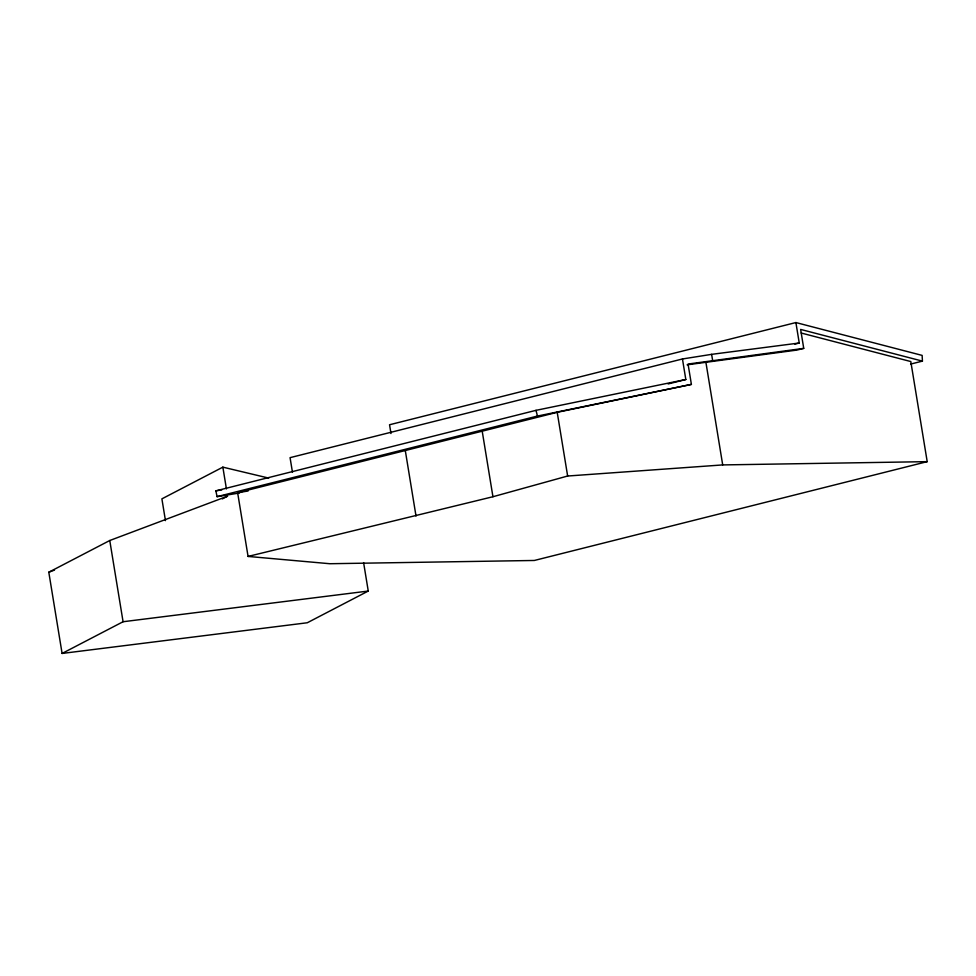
<?xml version="1.0" encoding="UTF-8"?>
<svg xmlns="http://www.w3.org/2000/svg" width="976" height="976" viewBox="0 0 976 976"><rect width="100%" height="100%" fill="white"/><g stroke="black" fill="none" stroke-linecap="round" stroke-linejoin="round"><path stroke-width="1.46" d="M268.729 478.094L222.857 467.15L161.894 498.858L165.456 520.623M363.597 562.603L368.257 591.053L307.281 622.761L62.098 653.444L48.8 572.217L109.763 540.509L227.615 496.162L222.308 498.919M62.098 653.444L123.074 621.736L368.257 591.053M48.8 572.217L54.485 570.082M390.986 433.527L389.546 424.755L795.891 322.556L922.137 355.398L922.43 361.12L800.637 329.424L803.736 348.371L688.056 364.048L691.398 384.398L557.211 412.311L237.632 492.697L248.063 556.43L492.941 496.735L567.642 476.02L722.704 464.918L927.2 461.648L910.803 361.547L801.198 333.023M795.891 322.556L799.246 343.015L711.626 354.349L682.456 358.973L290.067 457.659L292.471 472.335M794.818 344.125L799.246 343.015M239.632 492.965L217.075 496.65L215.867 490.855L536.007 410.335L685.823 379.505L682.456 358.973M803.736 348.371L796.989 350.067L687.092 364.829M217.075 496.65L537.447 416.069L691.398 384.398M668.121 383.958L685.823 379.505M910.608 364.097L922.43 361.12M927.2 461.648L534.348 560.468L329.851 563.725L248.063 556.43M215.867 490.855L221.833 489.879M237.632 492.697L248.111 490.989M536.007 410.335L537.447 416.069M711.626 354.349L712.578 360.156M705.831 361.852L722.704 464.918M557.211 412.311L567.642 476.02M482.278 431.636L492.941 496.735M405.369 450.985L416.02 516.084M222.857 467.15L226.42 488.915M109.763 540.509L123.074 621.736"/></g></svg>
